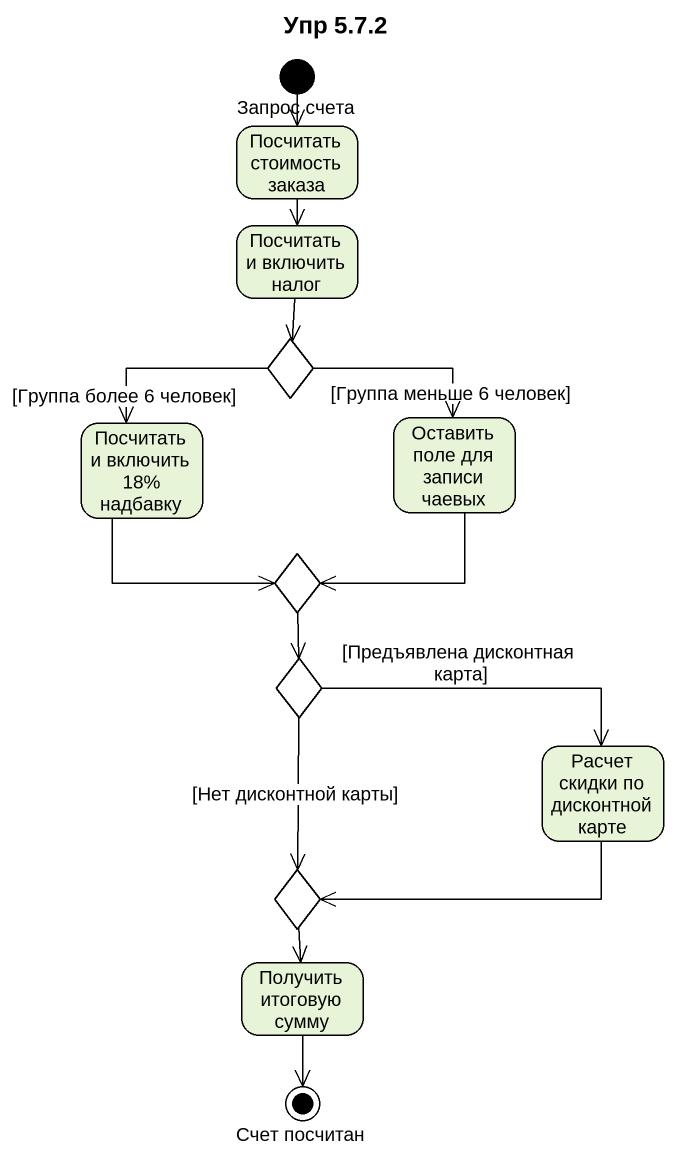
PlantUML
@startuml
title Упр 5.7.2
hide empty description
state "Запрос счета" as Запрос_счета <<start>>
state "Посчитать стоимость заказа" as Посчитать_стоимость_заказа
state "Посчитать и включить налог" as Посчитать_и_включить_налог
state choice1 <<choice>>
state "Посчитать и включить 18% надбавку" as Посчитать_и_включить_18
state "Оставить поле для записи чаевых" as Оставить_поле_для_записи
state choice2 <<choice>>
state choice3 <<choice>>
state "Расчет скидки по дисконтной карте" as Расчет_скидки_по_дисконтной
state choice4 <<choice>>
state "Получить итоговую сумму" as Получить_итоговую_сумму
state "Счет посчитан" as Счет_посчитан <<end>>
Запрос_счета --> Посчитать_стоимость_заказа
Посчитать_стоимость_заказа --> Посчитать_и_включить_налог
Посчитать_и_включить_налог --> choice1
choice1 --> Посчитать_и_включить_18 : [Группа более 6 человек]
choice1 -right-> Оставить_поле_для_записи : [Группа меньше 6 человек]
Посчитать_и_включить_18 --> choice2
Оставить_поле_для_записи --> choice2
choice2 --> choice3
choice3 -right-> Расчет_скидки_по_дисконтной : [Предъявлена дисконтная карта]
choice3 --> choice4 : [Нет дисконтной карты]
Расчет_скидки_по_дисконтной -left-> choice4
choice4 --> Получить_итоговую_сумму
Получить_итоговую_сумму --> Счет_посчитан
@enduml
